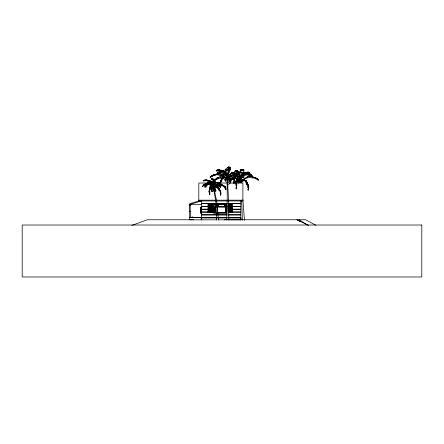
<?xml version="1.0" encoding="UTF-8"?>
<svg xmlns="http://www.w3.org/2000/svg" width="444" height="444" viewBox="0 0 444 444"><rect width="100%" height="100%" fill="white"/><g stroke="black" fill="none" stroke-linecap="round" stroke-linejoin="round"><path stroke-width="0.67" d="M243.262 179.848L248.59 175.813L250.893 177.678L252.886 178.077L254.878 177.678L254.873 178.477L257.975 179.398L257.148 179.343L258.158 180.475L258.497 179.948L256.793 178.371L258.497 179.948M221.068 182.057L221.911 178.233L219.913 183.472L220.302 184.859L220.801 182.495L220.557 181.496L221.068 182.057L222.86 178.349L221.911 178.233L219.913 183.472L219.897 185.864L220.446 187.751L219.897 185.864L219.913 183.472L220.557 181.496L221.911 178.233L224.636 177.478C231.269 182.229 223.759 175.302 222.039 178.527L221.911 178.233L223.41 178.127L224.636 177.478M241.68 180.503L241.159 175.508L239.804 176.484M227.905 169.824L230.447 169.88L229.404 168.304L230.02 168.448L230.014 168.898L229.465 168.159L230.569 169.109L229.67 168.687M225.896 180.952L225.374 181.296L225.447 180.369M218.759 188.167L220.679 191.819L220.873 193.706L220.457 195.282L220.418 193.906L220.873 193.706L220.679 191.819L218.737 188.09M226.734 219.841L227.234 197.352L227.084 179.026L227.411 179.004L228.394 197.419L228.832 219.841M213.808 183.749L213.803 187.967L213.481 180.314L215.074 180.22L215.479 181.324L213.808 183.749L214.147 180.303L213.575 179.903L217.099 178.061L219.514 177.966L217.382 178.066L216.339 178.649L217.382 178.066M209.346 189.793L209.435 189.344L209.213 192.929L209.884 192.052L209.746 190.97L209.146 190.926L209.074 192.036L210.095 186.735L211.76 186.13C216.05 189.888 211.427 184.632 210.095 186.735L209.346 189.793L210.484 186.824L210.095 186.735L209.146 190.926L209.551 194.35L209.268 192.84L209.84 192.629L209.884 194.25L209.574 194.167M211.96 191.386L211.588 191.458L210.917 189.416L212.038 189.943L212.321 189.283L210.933 187.14L210.795 184.488L211.666 184.027L212.399 184.776L212.543 187.135L211.494 186.153L212.337 187.335L212.448 189.177L211.449 187.54L210.7 187.557L210.672 188.722L212.571 191.209L212.36 191.775L211.96 191.386L211.449 187.54L211.777 184.016L213.425 187.762L210.317 185.126L209.973 183.3L208.608 182.789L204.451 184.599L204.218 184.388L203.019 186.097L202.203 186.513L204.501 184.282L203.169 185.659M213.786 183.428L213.653 187.557M213.78 182.101L213.775 180.109L212.643 179.665L212.676 178.671L211.394 178.643L212.676 178.671L213.198 179.265L212.06 178.882L212.765 178.788L214.58 180.053M234.626 175.63L234.571 176.695L229.803 177.239L228.976 176.695M233.772 183.106L233.849 181.779L237.207 180.986M234.16 179.837L234.193 179.265L230.652 178.327L227.422 179.692M211.449 187.54L211.666 184.027L211.294 184.277L212.543 184.976L213.386 187.424M236.402 184.365L236.763 184.587L236.025 185.459L235.409 183.133L235.936 182.589L235.02 182.584L232.845 179.06L234.193 179.265L236.763 184.587L236.28 188.916L236.763 184.587L234.193 179.265L230.68 178.471M227.384 179.221L227.45 177.855M239.255 178.549L240.537 182.34L239.399 178.244M219.047 189.799L218.936 188.101L218.481 188.756L217.949 188.345L217.91 186.857L218.287 186.691L218.803 187.54L218.504 189.816L218.87 190.187L219.047 189.799L217.91 186.857L217.022 185.858L216.555 186.841L214.885 185.115L215.445 184.371L216.195 184.499L217.882 186.447L217.793 188.3L216.883 186.935L217.022 185.858L215.445 184.371L214.102 185.331C213.181 191.675 213.159 184.221 215.723 184.465L214.102 185.331M218.27 188.633L220.08 191.642L220.679 191.819L220.613 192.513L219.935 190.221L218.01 187.862M230.364 182.068L230.913 182.029L230.691 179.948L229.787 180.419L229.487 182.09L230.064 182.551L230.364 182.068L228.949 178.383L229.476 177.872L228.455 175.441L227.051 175.275L226.607 176.207L227.428 178.366L228.233 177.139L228.949 178.383L228.754 180.247L229.47 180.764L230.641 179.237L229.981 178.177L228.949 178.383L228.538 180.192L227.772 178.482L228.233 177.139L227.051 175.275L226.501 176.396L226.801 176.595M226.945 180.236L227.067 179.259M213.891 184.36L213.564 187.607L213.875 184.06L215.601 182.218L219.386 182.789L215.923 182.8L215.601 182.218L214.219 183.494L217.432 183.927L219.075 183.278L220.934 183.716L219.436 182.928L215.601 182.218L213.891 184.36L215.573 183.178L215.601 182.218L220.829 183.877L220.773 184.526L217.793 185.192L217.416 184.321L219.075 183.278L219.858 184.155M241.353 175.785L241.752 172.71L244.305 172.205L242.485 170.13L242.74 169.53L241.025 169.786L244.172 170.224L242.751 169.669L242.485 170.13L243.451 170.64L243.368 169.913L242.751 169.669M236.036 183.222L236.264 181.502L237.218 180.02L237.84 177.361L239.388 177.939L238.162 181.252L236.941 181.757L236.202 183.289M240.581 181.629L240.837 179.642M227.717 177.328L227.461 179.309L226.362 175.447L226.784 174.387M227.988 175.441L228.721 169.952L229.959 170.213C229.831 171.062 228.055 176.179 227.8 172.916M224.797 179.165L224.858 179.759M240.82 180.625L240.742 181.996L240.953 180.68M236.957 183.1L237.218 180.02L236.141 181.246L237.84 177.361L238.656 177.672M239.51 176.024L239.899 173.648L239.211 172.339L237.129 172.727L237.762 174.203M248.346 190.038L248.762 188.112L247.83 189.566L247.996 190.265L248.823 187.39L248.662 186.042L246.137 180.747L243.245 179.992L245.665 180.858M206.854 183.783L205.861 184.304L206.338 184.138L207.115 185.242L204.495 185.908L204.712 187.274L205.344 186.991L206.338 184.138L207.431 185.142L208.131 184.443M210.018 183.466L211.083 183.711L212.415 182.589L209.007 182.262L210.75 181.263L212.881 181.679L212.981 182.273L210.251 182.312L208.724 183.411L209.268 183.766L210.018 183.466L210.75 181.263L214.535 181.724L210.75 181.263L208.769 182.24L211.322 181.146L209.335 181.885L210.55 181.646M236.33 183.389L237.84 177.361L236.141 181.246M240.476 182.129L240.776 180.83M225.935 174.825L223.415 174.12L222.672 174.992L222.105 178.555L220.934 178.91L220.041 177.2L223.132 177.017L224.303 176.368L222.672 174.992L221.734 175.13M241.658 176.124L242.291 173.671L244.011 172.86L248.296 172.006L248.479 172.655L249.628 173.238L248.601 173.893L247.763 173.254L249.051 172.944L246.487 172.599L244.355 173.787L242.579 174.22L242.291 173.671L243.062 173.31M209.246 181.607L210.206 180.786L210.783 181.613M225.269 179.97L225.463 180.875M206.027 179.742L205.822 180.136L206.366 179.953L204.434 180.258L206.171 180.214L205.999 180.819L204.012 180.492L204.495 180.741L203.668 181.252L203.591 180.725L204.917 180.086L203.591 180.725M214.541 189.094L214.657 188.694M240.648 182.145L241.175 180.813M227.089 175.73L227.261 175.164L227.977 174.847L229.526 178.732L228.688 177.916M236.524 170.818L235.931 171.412L235.509 170.929L236.524 170.818L236.186 171.906L236.447 172.394L238.495 172.466L239.272 171.906L236.352 170.668L235.692 170.663L234.593 171.623L235.509 170.929L237.74 170.635L237.829 170.929L236.352 170.668L239.272 171.906M241.075 182.928L241.414 181.912M248.49 185.986L247.802 187.374L247.197 185.009L247.719 184.01L246.82 184.571L244.966 180.858L246.137 180.747L247.719 184.01L248.49 185.986L247.941 187.562L248.329 188.489L248.623 188.378L248.49 185.986L246.653 181.496L246.137 180.747L244.372 180.636M212.732 181.058L213.103 180.003L213.775 180.109L211.988 179.132L212.676 178.671L211.394 178.643M243.767 176.035L244.505 173.943L249.928 173.909L251.776 175.13L247.98 173.759L249.289 174.681L244.394 175.347L244.505 173.943L247.214 173.926M237.379 178.732L236.336 178.005L233.466 177.167L229.592 179.914L230.558 179.037L232.645 179.47L233.261 177.739M236.713 175.83L240.737 177.794L240.26 179.11L241.236 179.981L241.98 179.776L240.737 177.794L235.425 174.653L230.797 176.107C221.667 185.853 232.428 172.755 235.425 174.653L240.737 177.794L242.085 180.336L242.135 182.101L241.736 179.925L240.759 181.08L241.32 181.862L241.863 181.679M227.25 179.248L227.883 177.544M227.372 179.326L228.011 177.622M228.432 176.484L228.727 175.269L232.134 172.583L236.774 173.299L231.74 173.315L232.134 172.583L237.157 173.476L239.405 174.464L235.82 173.288L236.774 173.299M227.189 175.835C227.461 173.687 224.969 172.466 225.347 170.207L228.938 169.553L229.476 168.148L228 167.388L224.969 169.697L228.177 170.096L228.949 171.473L227.051 174.498L227.145 175.813M218.481 173.954L214.585 175.563L213.359 175.164L213.042 175.963L210.689 176.884L210.994 176.834L210.04 177.961L211.1 176.335L212.859 175.297L218.448 173.837M233.372 182.961L233.849 181.779L236.019 181.302M241.481 175.968L242.291 173.671L247.103 172.655L246.858 172.5L246.131 173.354L249.051 172.944M233.361 182.889L233.849 181.779L234.837 181.64M217.887 174.148L218.942 174.459L220.851 173.049L217.904 172.949L217.782 172.644L219.891 171.395L222.044 171.911L221.65 172.661L218.553 172.705L216.888 174.081L217.172 174.52L217.887 174.148L218.553 172.705L219.891 171.395L224.181 171.428L226.002 171.972L219.891 171.395L217.643 172.616L218.848 172.239M234.493 183.333L235.331 181.574M233.194 183.117L233.849 181.779L233.711 182.345L236.708 181.113M220.241 184.815L223.87 186.502L224.869 186.386L225.141 187.285L223.265 185.37L224.869 186.386L224.298 186.946L224.792 187.967L225.802 188.084C225.902 191.497 226.163 187.257 224.869 186.386L220.241 183.866L219.175 184.365L223.099 185.714L223.265 185.37L220.241 183.866L216.361 185.031L220.03 184.365M221.262 175.202L221.95 173.887L224.22 173.171M236.763 184.587L236.147 185.731L236.763 186.946L235.864 187.701L235.947 188.567L236.308 188.561M212.554 185.098L211.666 184.027L212.543 187.135M226.473 178.849L226.867 177.983M239.827 181.751L240.432 180.691M226.984 182.29L227.483 181.435M239.999 172.067L240.826 170.663L242.552 169.902L240.137 169.919L240.232 170.285L242.552 169.902L239.999 172.067L241.752 172.71L243.617 172.722L242.907 174.875L242.052 175.941M242.263 175.846L243.184 174.342M213.331 184.238L213.958 183.261L213.464 181.64L210.75 181.263M220.379 175.58L219.675 176.673L222.228 176.867L223.981 178.188L223.06 178.843M230.475 167.41L228 167.388L228.482 167.016L230.475 167.41L230.236 167.771L228 167.388L228.938 169.553M216.905 206.671L217.582 205.661M217.788 206.36L219.186 204.257L223.776 204.257L225.18 206.36L217.788 206.21M240.737 177.794L239.954 178.921L238.262 177.234L238.905 176.529L237.507 176.962L233.577 175.269L235.425 174.653L236.28 175.441M215.884 179.792L217.099 178.061L218.853 178.072L218.526 178.366L217.099 178.061L217.821 178.666L214.147 180.303L217.821 178.666M214.38 189.627L214.574 188.706M230.53 181.435L231.846 179.742L230.558 179.037L233.466 177.167L235.481 177.783M213.719 189.749L213.708 190.964L214.419 190.992M225.985 189.488L225.713 189.827L225.108 188.417L225.802 188.084L224.869 186.386M211.128 183.672C213.292 184.993 217.516 195.255 211.577 183.655M242.807 176.018L244.505 173.943L249.289 174.681M216.156 170.724L217.421 169.924L216.156 170.724L216.839 171.378L217.821 170.74L216.744 170.435L219.536 170.085L221.456 171.273M211.877 179.093L212.243 178.666L211.3 178.86L212.682 179.437L212.804 179.026L212.06 178.882M242.557 175.896L244.505 173.943L243.49 174.486L244.811 174.437M228.71 167.155L227.644 167.405L227.023 168.126L228.71 167.155L227.411 167.449L230.281 167.277L228.482 167.016L228.932 167.294M219.558 173.304L221.079 173.937L222.771 176.224L227.089 179.515M204.501 184.282L203.197 185.265M220.679 191.819L220.252 192.28L220.329 193.423L220.873 193.706L220.674 194.994M213.714 187.884L213.37 184.199L212.376 181.291M211.76 186.13L210.434 186.968L210.095 186.735L210.623 187.335L209.707 190.454L209.146 190.926M215.923 185.475L213.803 187.79L216.006 185.57M217.216 204.074L214.619 206.671L214.619 212.576M216.716 204.828L217.549 204.001L218.792 204.468M216.733 205.672L217.976 204.429M226.823 206.332L224.17 204.468L224.603 204.035L224.176 204.401L225.669 206.643L226.096 206.277M224.986 204.429L225.419 204.001L226.662 205.245L226.229 205.672L224.986 204.429L224.17 204.468M237.856 176.124L239.854 175.474L239.444 174.664L237.862 173.915L236.535 175.214L237.296 176.307M214.091 188.633L213.742 189.521M221.528 175.286L222.672 174.992L223.943 173.793M226.973 206.671L214.619 206.671L216.306 205.245M216.073 206.643L215.179 206.277L215.612 206.704L216.361 206.016M214.741 188.661L214.397 189.455L214.746 189.943L215.162 189.632L214.935 188.706M224.581 205.011L225.008 204.645M233.466 177.167L232.7 177.783L235.109 178.499L237.451 178.621L233.466 177.167L230.025 179.404M229.476 168.148L226.878 170.196L227.051 174.498M239.771 176.607L241.159 175.508L244.111 176.401L243.473 177.711L241.636 177.5L239.316 178.76M242.352 180.791L240.659 181.907M243.395 179.97L244.827 178.616L249.539 175.752L257.448 178.849L255.278 177.289L254.678 177.323L255.428 177.811L255.278 177.289M210.273 177.439L212.16 175.857L211.1 176.335L213.941 174.781M240.681 181.352L239.799 180.702L241.686 179.376L244.744 179.187L244.228 178.088L241.636 177.5L239.716 178.882L240.753 179.531M220.879 185.842L220.069 186.413L218.454 185.448L220.246 184.593L221.65 185.215L221.467 185.864L220.879 185.842L220.246 184.593M215.612 206.704L218.792 204.401L217.299 206.643L216.872 206.277M218.531 174.031L217.443 174.792L222.882 176.102L227.2 179.398L225.341 173.61M211.488 176.396L213.359 175.164L212.859 175.297L218.914 173.238L214.718 174.953M218.326 169.497L217.338 170.141L223.01 170.352L224.342 171.156L219.425 170.141L218.326 169.497L219.536 170.085L219.663 170.84L216.744 170.435M225.608 180.292L224.714 180.336L224.803 179.642L225.435 179.459M230.414 183.711L229.576 183.661L229.243 183.072M210.689 176.884L213.359 175.164M206.088 184.11L208.53 182.739L206.088 184.11L204.218 184.388L208.53 182.739M242.269 180.775L240.726 181.579M238.461 177.855L236.902 176.629M232.645 179.47L234.909 178.122M203.019 186.097L204.684 185.126L204.501 184.832L203.319 185.215L206.244 183.994L204.218 184.388L206.027 183.971M226.129 179.659L226.895 178.072L227.778 179.137M227.9 182.201L228.638 182.068M216.722 220.024L215.889 202.148L213.442 187.368L213.78 187.396L216.85 202.087L218.47 220.024M220.18 172.067L224.181 171.428C227.528 172.877 228.632 189.344 226.545 173.893L225.191 171.867L224.181 171.428L219.891 171.395M215.84 186.807C210.789 189.893 215.679 185.825 217.138 187.179L215.84 186.807L217.721 187.834M237.862 173.915L236.18 174.731L231.429 174.187L232.134 172.583L237.862 173.915L240.581 176.335L240.698 177.145L239.549 175.558L238.012 176.623L239.288 177.528M220.474 171.711L221.428 171.251L220.44 171.65M208.547 183.072L209.646 182.545L208.924 182.972L210.45 183.971L212.115 184.427M228.865 176.484L234.654 175.097L230.558 175.813L232.434 175.818M227.45 179.842L228.527 179.387M208.036 183.217L209.646 182.545L207.848 183.261M251.731 176.967L252.481 176.662L252.969 177.034L252.941 176.595L249.928 173.909L248.568 173.915M225.158 173.632L227.095 179.481M239.899 177.245L241.469 176.634L240.154 176.984M206.338 184.138L205.122 184.61L204.429 185.487L205.578 185.642L206.627 186.702L205.949 187.218L205.344 186.991M131.862 225.397L147.341 219.758L193.484 219.758M248.296 172.006L246.858 172.5L249.578 172.555L249.628 173.238M249.928 173.909L248.363 174.425L249.073 175.175L252.048 175.463L249.928 173.909L248.718 174.181M199.4 200.805L189.549 203.763L189.549 204.551L201.371 200.999M218.121 170.502L219.536 170.085M227.622 179.06L227.084 179.026M228.677 182.19L228.099 181.635M209.673 180.425L205.822 180.136L209.673 180.425L210.129 181.074L208.464 181.513L207.231 181.169L206.171 180.214L204.012 180.492M234.687 175.558L230.797 176.107M204.834 180.547L206.171 180.214M242.485 170.13L243.368 169.913M216.361 185.031L220.241 183.866L223.099 185.714M235.331 171.201L236.663 170.907L235.692 170.663L237.74 170.635M233.977 175.247L228.56 176.423L230.558 175.813M216.861 178.238L218.62 177.872M244.827 178.616L249.678 177.306L248.585 176.163L250.422 176.595M213.78 187.396L213.336 187.424M240.137 169.919L242.74 169.53L242.763 169.808M228.799 168.209L229.642 168.148M244.011 172.86L247.103 172.655M209.141 183.022L198.812 183.022L198.812 200.96L242.896 200.96L242.896 183.022L230.497 183.022M213.964 183.022L215.34 183.022M218.098 183.022L227.739 183.022M198.812 200.177L242.896 200.177M201.371 203.541L227.028 203.541M228.272 203.541L240.792 203.541L240.792 200.855M201.371 203.668L227.134 203.641M228.438 203.668L240.792 203.668L240.792 206.355L232.49 206.355M219.164 203.901L226.829 203.901M228.399 204.29L232.484 204.29L232.484 212.576L228.399 212.576M189.41 204.551L201.371 204.551M228.399 204.856L231.812 204.856L231.812 212.01L228.399 212.01M189.41 205.023L190.348 205.023M189.516 205.217L190.243 205.217M208.647 205.455L213.425 205.455M228.399 205.455L231.812 205.455M208.647 206.049L213.425 206.049M228.399 206.049L231.812 206.049M207.809 206.355L201.371 206.355L201.371 200.855M213.475 206.355L214.935 206.355M207.809 206.488L201.371 206.488L201.371 214.813L227.089 214.813M213.475 206.488L214.802 206.488M232.49 206.488L240.792 206.488L240.792 209.174L232.49 209.174M208.647 206.649L213.425 206.649M228.399 206.649L231.812 206.649M216.611 207.154L214.913 207.154L214.913 212.754L216.561 212.754M226.357 207.154L225.835 207.154L225.835 212.754L226.357 212.754M208.647 207.243L213.425 207.243M228.399 207.243L231.812 207.243M201.11 207.354L200.716 207.354L200.716 213.198L201.11 213.198M200.716 207.753L200.716 212.798M208.647 207.836L213.425 207.836M228.399 207.836L231.812 207.836M208.647 208.436L213.425 208.436M228.399 208.436L231.812 208.436M208.647 209.03L213.425 209.03M228.399 209.03L231.812 209.03M201.371 209.174L207.809 209.174M201.371 209.307L207.809 209.307M232.49 209.307L240.792 209.307L240.792 211.993L232.49 211.993M208.647 209.629L213.425 209.629M228.399 209.629L231.812 209.629M208.647 210.223L213.425 210.223M228.399 210.223L231.812 210.223M208.647 210.817L213.425 210.817M228.399 210.817L231.812 210.817M208.647 211.416L213.425 211.416M228.399 211.416L231.812 211.416M201.371 211.993L207.809 211.993M201.371 212.127L207.809 212.127M232.49 212.127L240.792 212.127L240.792 214.813L228.438 214.813M216.145 212.576L207.97 212.576L207.97 204.29L226.357 204.29L226.357 212.576L217.505 212.576M218.065 212.754L225.58 212.754L225.58 207.154L217.382 207.154L217.382 212.754M227.134 213.231L213.325 213.231L213.325 203.641M227.089 214.94L201.371 214.94L201.371 220.013M228.438 214.94L240.792 214.94L240.792 217.632L228.438 217.632M192.008 216.9L192.663 216.9M201.371 217.321L189.155 217.321L201.371 217.51M201.371 217.632L227.089 217.632M201.371 217.76L227.089 217.76M228.438 217.76L240.792 217.76L240.792 220.013M216.966 217.887L201.176 217.887L201.176 219.841M217.971 217.887L227.261 217.887M228.344 217.887L240.992 217.887L240.992 219.841L217.971 219.841M224.392 219.758L305.572 219.758L315.945 225.275M216.966 219.841L189.555 219.841L189.555 217.51M219.386 182.789L217.821 182.773L219.075 183.278M236.941 181.757L238.45 181.774L238.722 183.233M219.425 170.141L223.01 170.352M214.591 192.119L215.207 191.608L214.763 190.692M230.02 168.448L229.404 168.304M241.752 172.71L240.493 172.605L239.621 173.987L240.565 175.802M241.686 179.376L244.228 179.709L242.985 181.424L241.675 181.063M221.384 172.455L223.87 172.833L224.181 171.428L224.359 173.521L226.59 175.064M210.367 185.031L206.005 183.983L207.72 183.067L213.375 187.734L211.671 184.06L212.543 184.976M227.7 175.397L227.051 175.275L226.751 176.479L227.25 179.52M252.869 177.178L255.428 177.811L254.878 177.678L256.726 178.91M206.671 180.258L210.129 181.074M219.036 177.983L218.198 177.761L218.853 178.072M227.495 179.271L226.396 175.352L224.581 174.781L223.515 173.526M233.133 179.493L230.652 178.327M249.539 175.752L254.096 177.467M246.487 172.599L247.58 173.016M242.552 176.04L241.159 175.508L241.636 177.5M237.762 181.069L240.454 182.356L237.745 181.213M223.415 174.12L225.269 174.936L224.731 176.246L222.672 174.992M228.272 177.511L228.427 179.243L227.372 178.738L226.529 175.424L227.977 174.847L229.526 178.732M308.708 225.424L296.981 219.758L300.494 221.767M254.878 177.678L257.975 179.398M234.837 175.991L238.589 177.778L237.496 177.039M219.614 173.998L222.882 176.102M299.184 219.758L307.17 224.908M224.176 204.401L226.823 206.271M214.685 189.438L215.556 189.56L215.312 188.411M251.26 176.618L249.85 175.563L251.62 175.219L252.481 176.662M211.988 179.132L212.643 179.665M211.849 182.967L213.37 184.199M224.342 171.156L223.898 170.801L224.142 171.828M220.241 187.529L219.913 183.472M215.179 206.277L215.612 206.643M225.746 204.074L226.69 205.011M217.91 186.857L215.445 184.371L216.555 186.841M229.015 184.538L228.543 184.049L227.861 184.143L227.178 181.585M237.507 176.962L235.425 174.653L235.786 175.275M238.295 179.57L240.321 182.068L238.223 179.687M225.757 180.242L225.979 180.542M237.618 171.245L238.495 172.466L239.016 174.836M229.209 183.233L229.554 183.727M225.43 173.937L226.396 175.352M224.708 204.651L226.057 206.671L226.057 212.576M228.949 178.383L227.051 175.275L227.428 178.366M225.297 173.915L225.835 174.836M228.782 176.862L229.226 177.728M239.161 178.921L240.459 181.84L238.744 178.427M235.054 181.679L236.13 183.833M218.692 188.09L219.719 190.21M246.231 181.041L246.137 180.747L246.82 184.571M235.02 182.584L234.193 179.265L234.515 180.603M239.616 177.955L240.371 181.879L240.759 177.955M228.233 177.361L228.427 179.243M242.918 199.861L244.466 220.313M227.483 179.776L227.289 177.145L227.439 179.753M241.73 200.616L242.357 220.318M227.034 204.856L227.034 212.01M225.18 206.36L223.776 204.257M215.429 207.154L215.429 212.754M214.102 204.29L214.102 212.576M201.11 206.893L201.11 213.658M190.387 217.538L190.387 211.527L189.372 211.527L189.372 217.538M214.974 190.543L214.857 191.048L213.969 191.198L214.474 189.71L214.974 190.543M232.134 172.583L231.602 173.476L228.727 175.269L232.134 172.583M215.074 189.877L215.029 190.609L215.873 191.236L216.078 190.237L215.074 189.877M240.815 181.541L240.26 181.574L240.815 181.541M213.425 204.856L208.647 204.856L208.647 212.01L213.425 212.01L213.425 204.856M190.21 205.35L189.549 205.35L189.549 211.394L190.21 211.394L190.21 205.35M421.8 225.014L22.2 225.014L22.2 276.984L421.8 276.984L421.8 225.014"/></g></svg>
